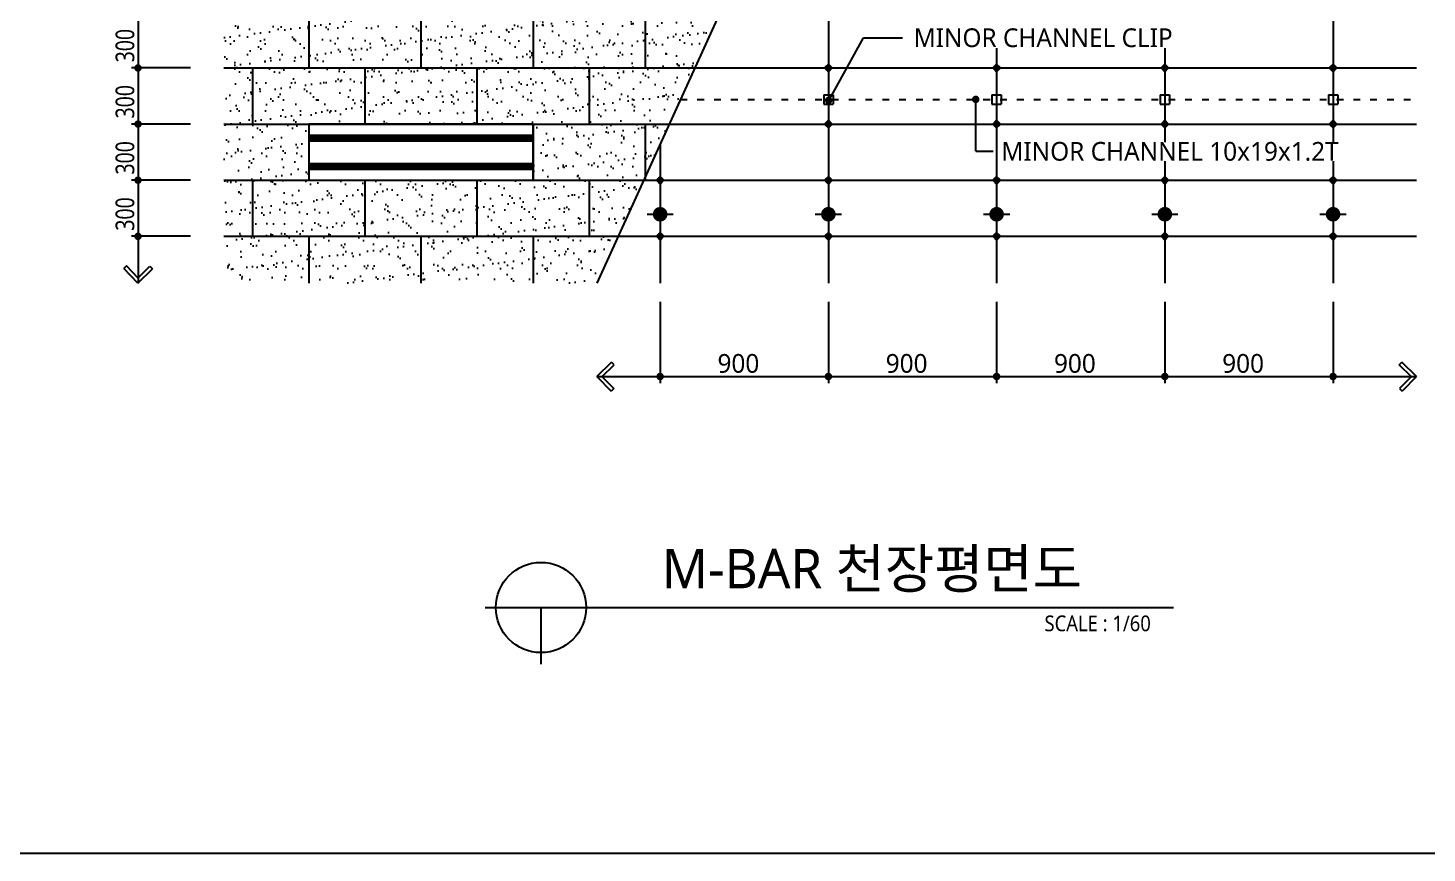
# Model space of a CAD drawing. Header units: millimetres. Extents: x 0 to 21000, y 0 to 5940.
# Drawn here: x 2495 to 4990, y 2123 to 3593 of the extents above; entities that cross this region are included whole.
import ezdxf

# ---------------------------------------------------------------- set-up
doc = ezdxf.new("R2010")
doc.units = ezdxf.units.MM
doc.linetypes.add('ACAD_ISO03W100', pattern=[30, 12, -18])
for name, color, linetype in [('ANCHOR', 4, 'Continuous'), ('CARRING', 6, 'Continuous'), ('CHANNELCLIP', 111, 'Continuous'), ('DIM', 7, 'Continuous'), ('LIG', 2, 'Continuous'), ('LIG2', 6, 'Continuous'), ('M-BAR', 2, 'Continuous'), ('M-BAR-CLIP2', 61, 'Continuous'), ('M-BAR2', 4, 'Continuous'), ('MINOR', 4, 'ACAD_ISO03W100'), ('MITONE2', 5, 'Continuous'), ('TEXT', 3, 'Continuous')]:
    doc.layers.add(name, color=color, linetype=linetype)
doc.styles.add('GHS', font='malgun.ttf')
pattern_1 = [(37.5, (-16686996.23, -37843024.51), (-1.259867162, 38.53647538), [0, -30.4, 0, -34, 0, -32.5]), (7.5, (-16686996.23, -37843024.51), (35.395534105, 56.442921305), [0, -16.4, 0, -27.4, 0, -10.5]), (327.5, (-16687020.83, -37843024.51), (62.282837235, 0.11318107), [0, -10, 0, -36, 0, -47]), (317.5, (-16687020.83, -37843024.51), (60.12253209, 17.5535113), [0, -5, 0, -23.6, 0, -27])]

# ---------------------------------------------------------------- blocks, each defined once
blk = doc.blocks.new('A$C163272C1')
at = {"layer": 'CHANNELCLIP'}
for p, q in [((0, 50), (50, 50)), ((0, 50), (0, 0)), ((50, 50), (50, 0)), ((0, 0), (50, 0))]:
    blk.add_line(p, q, dxfattribs=at)
blk = doc.blocks.new('A$C04CA2050')
at = {"layer": 'TEXT', "color": 1, "linetype": 'ByBlock', "const_width": 0.333}
blk.add_lwpolyline([(0.17, 0.33, 1), (0.5, 0.33, 1)], format="xyb", close=True, dxfattribs=at)
blk = doc.blocks.new('A$C036C36DA')
at = {"layer": 'DIM'}
for p, q in [((0, 11.67), (1.15, 12.84)), ((7.68, 6.49), (1.15, 12.84)), ((5.45, 6.39), (0, 11.67)), ((5.44, 6.54), (0.11, 1.15)), ((7.68, 6.49), (1.28, 0)), ((0.11, 1.15), (1.28, 0))]:
    blk.add_line(p, q, dxfattribs=at)
blk = doc.blocks.new('A$C2A245268')
at = {"layer": 'TEXT', "xscale": 0.2, "yscale": 0.2, "zscale": 0.2}
blk.add_blockref('A$C036C36DA', (0, 0), dxfattribs=at)
blk = doc.blocks.new('A$C52111A00')
at = {"layer": 'TEXT', "xscale": -1}
blk.add_blockref('A$C2A245268', (1.54, 0), dxfattribs=at)

msp = doc.modelspace()

# ---------------------------------------------------------------- hatches: boundary and pattern name
at = {"layer": 'MITONE2'}
h = msp.add_hatch(dxfattribs=at)
h.set_pattern_fill('AR-SAND', color=1, scale=20, style=0)
h.set_pattern_definition(pattern_1)
h.paths.add_polyline_path([(2995.4, 3621.4), (2844.2, 3621.4), (2844.2, 3521.4), (2995.4, 3521.4)])
h.paths.add_polyline_path([(3195.4, 3621.4), (2995.4, 3621.4), (2995.4, 3521.4), (3195.4, 3521.4)])
h.paths.add_polyline_path([(3395.4, 3621.4), (3195.4, 3621.4), (3195.4, 3521.4), (3395.4, 3521.4)])
h.paths.add_polyline_path([(3595.4, 3621.4), (3395.4, 3621.4), (3395.4, 3521.4), (3595.4, 3521.4)])
h.paths.add_polyline_path([(3729.6, 3621.4), (3595.4, 3621.4), (3595.4, 3521.4), (3684, 3521.4)])
h.paths.add_polyline_path([(3684, 3521.4), (3495.4, 3521.4), (3495.4, 3421.4), (3638.4, 3421.4)])
h.paths.add_polyline_path([(3495.4, 3521.4), (3295.4, 3521.4), (3295.4, 3421.4), (3495.4, 3421.4)])
h.paths.add_polyline_path([(3295.4, 3521.4), (3095.4, 3521.4), (3095.4, 3421.4), (3295.4, 3421.4)])
h.paths.add_polyline_path([(3095.4, 3521.4), (2895.4, 3521.4), (2895.4, 3421.4), (3095.4, 3421.4)])
h.paths.add_polyline_path([(2895.4, 3521.4), (2844.2, 3521.4), (2844.2, 3421.4), (2895.4, 3421.4)])
h = msp.add_hatch(dxfattribs=at)
h.set_pattern_fill('AR-SAND', color=1, scale=20, style=0)
h.set_pattern_definition(pattern_1)
h.paths.add_polyline_path([(2995.4, 3421.4), (2844.2, 3421.4), (2844.2, 3321.4), (2995.4, 3321.4)])
h.paths.add_polyline_path([(3595.4, 3421.4), (3395.4, 3421.4), (3395.4, 3321.4), (3592.8, 3321.4), (3595.4, 3327)])
h.paths.add_polyline_path([(3638.4, 3421.4), (3595.4, 3421.4), (3595.4, 3327)])
h.paths.add_polyline_path([(3592.8, 3321.4), (3495.4, 3321.4), (3495.4, 3221.4), (3547.2, 3221.4)])
h.paths.add_polyline_path([(3495.4, 3321.4), (3295.4, 3321.4), (3295.4, 3221.4), (3495.4, 3221.4)])
h.paths.add_polyline_path([(3295.4, 3321.4), (3095.4, 3321.4), (3095.4, 3221.4), (3295.4, 3221.4)])
h.paths.add_polyline_path([(3095.4, 3321.4), (2895.4, 3321.4), (2895.4, 3221.4), (3095.4, 3221.4)])
h.paths.add_polyline_path([(2895.4, 3321.4), (2844.2, 3321.4), (2844.2, 3221.4), (2895.4, 3221.4)])
h.paths.add_polyline_path([(2995.4, 3221.4), (2844.2, 3221.4), (2844.2, 3138), (2995.4, 3138)])
h.paths.add_polyline_path([(3195.4, 3221.4), (2995.4, 3221.4), (2995.4, 3138), (3195.4, 3138)])
h.paths.add_polyline_path([(3395.4, 3221.4), (3195.4, 3221.4), (3195.4, 3138), (3395.4, 3138)])
h.paths.add_polyline_path([(3547.2, 3221.4), (3395.4, 3221.4), (3395.4, 3138), (3509.2, 3138)])

# ---------------------------------------------------------------- linework, layer by layer
msp.add_line((3943.7, 4091), (3509.2, 3138))
at = {"color": 0}
msp.add_lwpolyline([(185, 2122.5), (7425, 2122.5)], dxfattribs=at)
at = {"layer": 'ANCHOR'}
for p, q in [((3598.7, 3260.7), (3645.4, 3260.7)), ((3898.7, 3260.7), (3945.4, 3260.7)), ((4198.7, 3260.7), (4245.4, 3260.7)), ((4498.7, 3260.7), (4545.4, 3260.7)), ((4798.7, 3260.7), (4845.4, 3260.7))]:
    msp.add_line(p, q, dxfattribs=at)
at = {"layer": 'ANCHOR', "const_width": 13}
for points in [[(3615.6, 3260.7, 1), (3628.6, 3260.7, 1)], [(3915.6, 3260.7, 1), (3928.6, 3260.7, 1)], [(4215.6, 3260.7, 1), (4228.6, 3260.7, 1)], [(4515.6, 3260.7, 1), (4528.6, 3260.7, 1)], [(4815.6, 3260.7, 1), (4828.6, 3260.7, 1)]]:
    msp.add_lwpolyline(points, format="xyb", close=True, dxfattribs=at)
at = {"layer": 'CARRING', "color": 2}
for p, q in [((3922.1, 4043.5), (3922.1, 3138)), ((4822.1, 3951.4), (4822.1, 3528.1)), ((4222.1, 3556.9), (4222.1, 3388.9)), ((4522.1, 3556.9), (4522.1, 3388.9)), ((4822.1, 3549.2), (4822.1, 3388.9)), ((4222.1, 3398.2), (4222.1, 3138)), ((3622.1, 3385.5), (3622.1, 3138)), ((4522.1, 3355.3), (4522.1, 3138)), ((4822.1, 3355.3), (4822.1, 3138))]:
    msp.add_line(p, q, dxfattribs=at)
at = {"layer": 'DIM'}
for p, q in [((2691, 3621.4), (2691, 3521.4)), ((2691, 3521.4), (2691, 3421.4)), ((2691, 3421.4), (2691, 3321.4)), ((2691, 3321.4), (2691, 3221.4)), ((2691, 3221.4), (2691, 3138))]:
    msp.add_line(p, q, dxfattribs=at)
at = {"layer": 'DIM', "linetype": 'ByBlock'}
for p, q in [((2784.9, 3521.4), (2679.3, 3521.4)), ((2784.9, 3421.4), (2679.3, 3421.4)), ((2784.9, 3321.4), (2679.3, 3321.4)), ((2784.9, 3221.4), (2679.3, 3221.4)), ((3622.1, 3104.7), (3622.1, 2960)), ((3922.1, 3104.7), (3922.1, 2960)), ((4222.1, 3104.7), (4222.1, 2960)), ((4522.1, 3104.7), (4522.1, 2960)), ((4822.1, 3104.7), (4822.1, 2960)), ((3509.2, 2971.6), (3922.1, 2971.6)), ((3610.2, 2971.6), (3622.1, 2971.6)), ((3922.1, 2971.6), (4222.1, 2971.6)), ((4222.1, 2971.6), (4522.1, 2971.6)), ((4522.1, 2971.6), (4822.1, 2971.6)), ((4822.1, 2971.6), (4970.9, 2971.6))]:
    msp.add_line(p, q, dxfattribs=at)
at = {"layer": 'DIM', "linetype": 'ByBlock', "const_width": 6.67}
for points in [[(2694.3, 3521.4, 1), (2687.7, 3521.4, 1)], [(2694.3, 3421.4, 1), (2687.7, 3421.4, 1)], [(2694.3, 3321.4, 1), (2687.7, 3321.4, 1)], [(2694.3, 3221.4, 1), (2687.7, 3221.4, 1)], [(3618.7, 2971.6, 1), (3625.4, 2971.6, 1)], [(3918.7, 2971.6, 1), (3925.4, 2971.6, 1)], [(4218.7, 2971.6, 1), (4225.4, 2971.6, 1)], [(4518.7, 2971.6, 1), (4525.4, 2971.6, 1)], [(4818.7, 2971.6, 1), (4825.4, 2971.6, 1)]]:
    msp.add_lwpolyline(points, format="xyb", close=True, dxfattribs=at)
at = {"layer": 'LIG'}
msp.add_lwpolyline([(3395.4, 3421.4), (2995.4, 3421.4), (2995.4, 3321.4), (3395.4, 3321.4)], close=True, dxfattribs=at)
at = {"layer": 'LIG2'}
for p, q in [((2995.4, 3401.8), (3395.4, 3401.8)), ((2995.4, 3399.3), (3395.4, 3399.3)), ((2995.4, 3396.8), (3395.4, 3396.8)), ((2995.4, 3394.3), (3395.4, 3394.3)), ((2995.4, 3391.8), (3395.4, 3391.8)), ((2995.4, 3351), (3395.4, 3351)), ((2995.4, 3348.5), (3395.4, 3348.5)), ((2995.4, 3346), (3395.4, 3346)), ((2995.4, 3343.5), (3395.4, 3343.5)), ((2995.4, 3341), (3395.4, 3341))]:
    msp.add_line(p, q, dxfattribs=at)
at = {"layer": 'M-BAR', "color": 6}
for p, q in [((3684, 3521.4), (4970.9, 3521.4)), ((3638.4, 3421.4), (4970.9, 3421.4)), ((3592.8, 3321.4), (4970.9, 3321.4)), ((3547.2, 3221.4), (4970.9, 3221.4))]:
    msp.add_line(p, q, dxfattribs=at)
at = {"layer": 'M-BAR-CLIP2'}
for p, q in [((3922.1, 3528.1), (3915.3, 3521.4)), ((3915.3, 3521.4), (3922.1, 3514.6)), ((3925.4, 3524.7), (3918.7, 3518)), ((3918.7, 3524.7), (3925.4, 3518)), ((3928.8, 3521.4), (3922.1, 3528.1)), ((3922.1, 3514.6), (3928.8, 3521.4)), ((4222.1, 3528.1), (4215.3, 3521.4)), ((4215.3, 3521.4), (4222.1, 3514.6)), ((4225.4, 3524.7), (4218.7, 3518)), ((4218.7, 3524.7), (4225.4, 3518)), ((4228.8, 3521.4), (4222.1, 3528.1)), ((4222.1, 3514.6), (4228.8, 3521.4)), ((4522.1, 3528.1), (4515.3, 3521.4)), ((4515.3, 3521.4), (4522.1, 3514.6)), ((4518.7, 3524.7), (4525.4, 3518)), ((4525.4, 3524.7), (4518.7, 3518)), ((4528.8, 3521.4), (4522.1, 3528.1)), ((4522.1, 3514.6), (4528.8, 3521.4)), ((4822.1, 3528.1), (4815.3, 3521.4)), ((4815.3, 3521.4), (4822.1, 3514.6)), ((4825.4, 3524.7), (4818.7, 3518)), ((4818.7, 3524.7), (4825.4, 3518)), ((4828.8, 3521.4), (4822.1, 3528.1)), ((4822.1, 3514.6), (4828.8, 3521.4)), ((3922.1, 3428.1), (3915.3, 3421.4)), ((3915.3, 3421.4), (3922.1, 3414.6)), ((3918.7, 3424.7), (3925.4, 3418)), ((3925.4, 3424.7), (3918.7, 3418)), ((3928.8, 3421.4), (3922.1, 3428.1)), ((3922.1, 3414.6), (3928.8, 3421.4)), ((4222.1, 3428.1), (4215.3, 3421.4)), ((4215.3, 3421.4), (4222.1, 3414.6)), ((4218.7, 3424.7), (4225.4, 3418)), ((4225.4, 3424.7), (4218.7, 3418)), ((4228.8, 3421.4), (4222.1, 3428.1)), ((4222.1, 3414.6), (4228.8, 3421.4)), ((4522.1, 3428.1), (4515.3, 3421.4)), ((4515.3, 3421.4), (4522.1, 3414.6)), ((4525.4, 3424.7), (4518.7, 3418)), ((4518.7, 3424.7), (4525.4, 3418)), ((4528.8, 3421.4), (4522.1, 3428.1)), ((4522.1, 3414.6), (4528.8, 3421.4)), ((4822.1, 3428.1), (4815.3, 3421.4)), ((4815.3, 3421.4), (4822.1, 3414.6)), ((4825.4, 3424.7), (4818.7, 3418)), ((4818.7, 3424.7), (4825.4, 3418)), ((4828.8, 3421.4), (4822.1, 3428.1)), ((4822.1, 3414.6), (4828.8, 3421.4)), ((3622.1, 3328.1), (3615.3, 3321.4)), ((3615.3, 3321.4), (3622.1, 3314.6)), ((3625.4, 3324.7), (3618.7, 3318)), ((3618.7, 3324.7), (3625.4, 3318)), ((3628.8, 3321.4), (3622.1, 3328.1)), ((3622.1, 3314.6), (3628.8, 3321.4)), ((3922.1, 3328.1), (3915.3, 3321.4)), ((3915.3, 3321.4), (3922.1, 3314.6)), ((3925.4, 3324.7), (3918.7, 3318)), ((3918.7, 3324.7), (3925.4, 3318)), ((3928.8, 3321.4), (3922.1, 3328.1)), ((3922.1, 3314.6), (3928.8, 3321.4)), ((4222.1, 3328.1), (4215.3, 3321.4)), ((4215.3, 3321.4), (4222.1, 3314.6)), ((4225.4, 3324.7), (4218.7, 3318)), ((4218.7, 3324.7), (4225.4, 3318)), ((4228.8, 3321.4), (4222.1, 3328.1)), ((4222.1, 3314.6), (4228.8, 3321.4)), ((4522.1, 3328.1), (4515.3, 3321.4)), ((4515.3, 3321.4), (4522.1, 3314.6)), ((4518.7, 3324.7), (4525.4, 3318)), ((4525.4, 3324.7), (4518.7, 3318)), ((4528.8, 3321.4), (4522.1, 3328.1)), ((4522.1, 3314.6), (4528.8, 3321.4)), ((4822.1, 3328.1), (4815.3, 3321.4)), ((4815.3, 3321.4), (4822.1, 3314.6)), ((4825.4, 3324.7), (4818.7, 3318)), ((4818.7, 3324.7), (4825.4, 3318)), ((4828.8, 3321.4), (4822.1, 3328.1)), ((4822.1, 3314.6), (4828.8, 3321.4)), ((3622.1, 3228.1), (3615.3, 3221.4)), ((3615.3, 3221.4), (3622.1, 3214.6)), ((3618.7, 3224.7), (3625.4, 3218)), ((3625.4, 3224.7), (3618.7, 3218)), ((3628.8, 3221.4), (3622.1, 3228.1)), ((3622.1, 3214.6), (3628.8, 3221.4)), ((3922.1, 3228.1), (3915.3, 3221.4)), ((3915.3, 3221.4), (3922.1, 3214.6)), ((3918.7, 3224.7), (3925.4, 3218)), ((3925.4, 3224.7), (3918.7, 3218)), ((3928.8, 3221.4), (3922.1, 3228.1)), ((3922.1, 3214.6), (3928.8, 3221.4)), ((4222.1, 3228.1), (4215.3, 3221.4)), ((4215.3, 3221.4), (4222.1, 3214.6)), ((4218.7, 3224.7), (4225.4, 3218)), ((4225.4, 3224.7), (4218.7, 3218)), ((4228.8, 3221.4), (4222.1, 3228.1)), ((4222.1, 3214.6), (4228.8, 3221.4)), ((4522.1, 3228.1), (4515.3, 3221.4)), ((4515.3, 3221.4), (4522.1, 3214.6)), ((4525.4, 3224.7), (4518.7, 3218)), ((4518.7, 3224.7), (4525.4, 3218)), ((4528.8, 3221.4), (4522.1, 3228.1)), ((4522.1, 3214.6), (4528.8, 3221.4)), ((4822.1, 3228.1), (4815.3, 3221.4)), ((4815.3, 3221.4), (4822.1, 3214.6)), ((4825.4, 3224.7), (4818.7, 3218)), ((4818.7, 3224.7), (4825.4, 3218)), ((4828.8, 3221.4), (4822.1, 3228.1)), ((4822.1, 3214.6), (4828.8, 3221.4))]:
    msp.add_line(p, q, dxfattribs=at)
at = {"layer": 'M-BAR2'}
for p, q in [((2995.4, 3621.4), (2995.4, 3521.4)), ((3195.4, 3621.4), (3195.4, 3521.4)), ((3395.4, 3621.4), (3395.4, 3521.4)), ((3595.4, 3621.4), (3595.4, 3521.4)), ((2844.2, 3521.4), (3684, 3521.4)), ((2895.4, 3521.4), (2895.4, 3421.4)), ((3095.4, 3521.4), (3095.4, 3421.4)), ((3295.4, 3521.4), (3295.4, 3421.4)), ((3495.4, 3521.4), (3495.4, 3421.4)), ((2844.2, 3421.4), (3638.4, 3421.4)), ((2995.4, 3421.4), (2995.4, 3321.4)), ((3395.4, 3421.4), (3395.4, 3321.4)), ((3595.4, 3421.4), (3595.4, 3321.4)), ((2844.2, 3321.4), (3592.8, 3321.4)), ((2895.4, 3321.4), (2895.4, 3221.4)), ((3095.4, 3321.4), (3095.4, 3221.4)), ((3295.4, 3321.4), (3295.4, 3221.4)), ((3495.4, 3321.4), (3495.4, 3221.4)), ((2844.2, 3221.4), (3547.2, 3221.4)), ((2995.4, 3221.4), (2995.4, 3138)), ((3195.4, 3221.4), (3195.4, 3138)), ((3395.4, 3221.4), (3395.4, 3138))]:
    msp.add_line(p, q, dxfattribs=at)
at = {"layer": 'MINOR'}
msp.add_line((3658.4, 3465.3), (4970.9, 3465.3), dxfattribs=at)
at = {"layer": 'TEXT', "color": 1}
for p, q in [((3923.9, 3465.3), (3984.8, 3574.9)), ((3984.8, 3574.9), (4054.1, 3574.9)), ((4184.9, 3373.1), (4184.9, 3465.3)), ((4184.9, 3373.1), (4216.1, 3373.1))]:
    msp.add_line(p, q, dxfattribs=at)
at = {"layer": 'TEXT'}
for p, q in [((3310, 2560), (4537.6, 2560)), ((3409.6, 2560), (3409.6, 2459.3))]:
    msp.add_line(p, q, dxfattribs=at)
msp.add_circle((3409.6, 2560), 80.4, dxfattribs=at)

# ---------------------------------------------------------------- block references
at = {"layer": 'CHANNELCLIP', "xscale": 0.333333333954215, "yscale": 0.333333333954215, "zscale": 0.333333333954215}
for p in [(3913.7, 3457), (4213.7, 3457), (4513.7, 3457), (4813.7, 3457)]:
    msp.add_blockref('A$C163272C1', p, dxfattribs=at)
at = {"layer": 'TEXT', "yscale": 20, "zscale": 20}
for name, p, xscale in [('A$C04CA2050', (3915.8, 3457), 20), ('A$C04CA2050', (4178.2, 3458.8), 20), ('A$C52111A00', (3509.2, 2945.7), 20), ('A$C52111A00', (4970.9, 2945.7), -20)]:
    msp.add_blockref(name, p, dxfattribs=dict(at, xscale=xscale))
at = {"layer": 'TEXT', "xscale": 20, "yscale": 20, "zscale": 20, "rotation": 90}
msp.add_blockref('A$C52111A00', (2716.9, 3138), dxfattribs=at)

# ---------------------------------------------------------------- texts
at = {"layer": 'TEXT', "style": 'GHS', "width": 0.8}
for p in [(2684.3, 3531.4), (2684.3, 3431.4), (2684.3, 3331.4), (2684.3, 3231.4)]:
    msp.add_text('300', height=33.33, rotation=90, dxfattribs=at).set_placement(p)
at = {"layer": 'TEXT', "style": 'GHS'}
for s, height, p in [('MINOR CHANNEL CLIP', 33.333, (4074.1, 3558.6)), ('MINOR CHANNEL 10x19x1.2T', 33.333, (4230.5, 3356.2)), ('900', 33.33, (3724.4, 2978.3)), ('900', 33.33, (4024.4, 2978.3)), ('900', 33.33, (4324.4, 2978.3)), ('900', 33.33, (4624.4, 2978.3)), ('M-BAR 천장평면도', 70, (3624.9, 2594.3))]:
    msp.add_text(s, height=height, dxfattribs=at).set_placement(p)
at = {"layer": 'TEXT', "style": 'GHS', "width": 0.9}
msp.add_text('SCALE : 1/60', height=28, dxfattribs=at).set_placement((4307.5, 2517.7))

doc.saveas('drawing.dxf')
